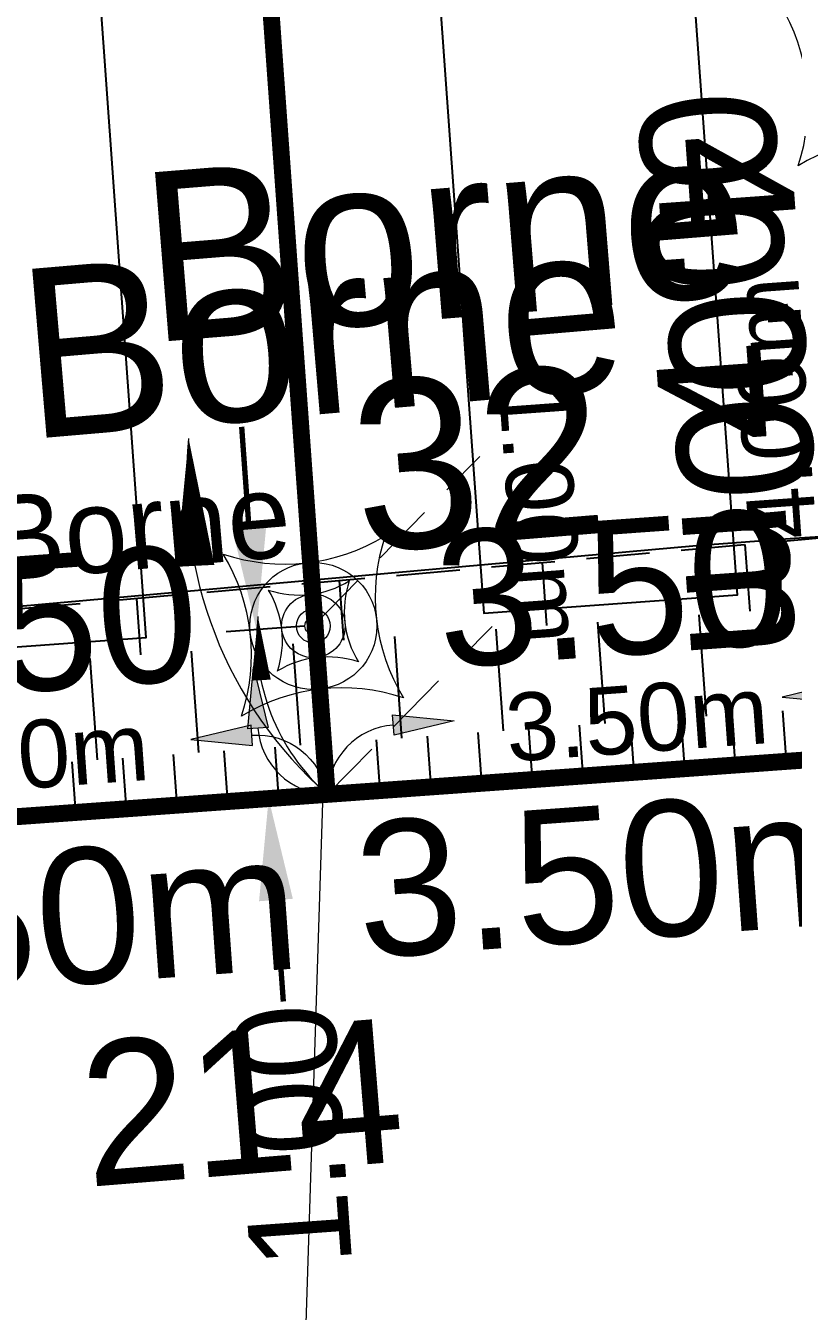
# Model space of a CAD drawing. Header units: metres. Extents: x 1851758 to 1852050, y 5187822 to 5188223.
# Drawn here: x 1851942.22 to 1851946.75, y 5187912.56 to 5187920.15 of the extents above; entities that cross this region are included whole.
import ezdxf

# ---------------------------------------------------------------- set-up
doc = ezdxf.new("R2010")
doc.units = ezdxf.units.M
doc.header["$LTSCALE"] = 2.5
doc.header["$PDMODE"] = 35
doc.header["$PDSIZE"] = 0.03
doc.linetypes.add('L8', pattern=[0.225, 0.15, -0.075])
doc.layers.get('0').update_dxf_attribs({"linetype": 'CONTINUOUS', "lineweight": 30})
doc.layers.get('Defpoints').update_dxf_attribs({"linetype": 'CONTINUOUS'})
for name, color, linetype, plot in [('N', 1, 'CONTINUOUS', False), ('PRO_PAR_CONT_DA', 40, 'CONTINUOUS', False), ('PRO_PAR_CONT_DA_D', 7, 'CONTINUOUS', False)]:
    doc.layers.add(name, color=color, linetype=linetype, plot=plot)
for name, color, linetype in [('PFM_VRD ET 2D', 7, 'CONTINUOUS'), ('PRO_PAR_N', 6, 'CONTINUOUS'), ('PRO_PAR_N_DA', 6, 'CONTINUOUS'), ('PRO_VOI', 7, 'CONTINUOUS')]:
    doc.layers.add(name, color=color, linetype=linetype)
for name, color, linetype, lineweight in [('PRO_IMP_REP', 6, 'CONTINUOUS', 15), ('PRO_IMP_REP_VENTE', 6, 'CONTINUOUS', 15), ('PRO_PAR', 1, 'CONTINUOUS', 35), ('PRO_PAR_COT', 200, 'CONTINUOUS', 20), ('PRO_PAR_COT_DA', 150, 'CONTINUOUS', 20), ('PRO_PAR_COT_VENTE', 150, 'CONTINUOUS', 20), ('PRO_PAR_DA', 1, 'CONTINUOUS', 35), ('PRO_PAR_P', 7, 'CONTINUOUS', 70), ('PRO_PAR_P_DA', 7, 'CONTINUOUS', 70), ('PRO_PAR_SURF', 157, 'CONTINUOUS', 20), ('Z', 7, 'CONTINUOUS', 9)]:
    doc.layers.add(name, color=color, linetype=linetype, lineweight=lineweight)
doc.styles.add('_ECRITURE', font='NEWSGOTN.TTF')
doc.styles.add('Ecriture', font='NEWSGOTN.TTF')
doc.styles.add('SIMPLEX', font='SIMPLEX.SHX', dxfattribs={"oblique": 27})
doc.styles.get("Standard").update_dxf_attribs({"font": 'arial.ttf'})
doc.dimstyles.new('Voirie', dxfattribs={"dimtxt": 0.6, "dimasz": 0.6, "dimexe": 0.18, "dimexo": 0.0625, "dimgap": 0, "dimtad": 0, "dimzin": 0, "dimdsep": 46, "dimtxsty": 'Ecriture', "dimcen": 0.04, "dimclrd": 256, "dimclre": 256, "dimclrt": 256, "dimaunit": 2, "dimadec": 3, "dimazin": 0, "dimtfac": 1, "dimtofl": 0, "dimtmove": 0, "dimatfit": 0, "dimfxl": 0, "dimtolj": 1, "dimtzin": 0, "dimlwd": -1, "dimarcsym": 0})

# ---------------------------------------------------------------- blocks, each defined once
blk = doc.blocks.new('fleche cote')
blk.add_hatch(color=0).paths.add_polyline_path([(-0.5235, -0.3995), (-0.5235, -0.55), (-0.9745, -0.4747)])
at = {"color": 0}
blk.add_lwpolyline([(-0.5235, -0.4747, 0.385882), (0, 0)], format="xyb", dxfattribs=at)
blk.add_lwpolyline([(-0.5235, -0.3995), (-0.5235, -0.55), (-0.9745, -0.4747)], close=True, dxfattribs=at)
blk = doc.blocks.new('fleche cote2')
blk.add_hatch(color=0).paths.add_polyline_path([(-0.5235, 0.3995), (-0.5235, 0.55), (-0.9745, 0.4747)])
at = {"color": 0}
blk.add_lwpolyline([(-0.5235, 0.3995), (-0.5235, 0.55), (-0.9745, 0.4747)], close=True, dxfattribs=at)
blk.add_lwpolyline([(-0.5235, 0.4747, -0.385882), (0, 0)], format="xyb", dxfattribs=at)
blk = doc.blocks.new('TCPOINT')
blk.add_point((0, 0))
at = {"layer": 'N'}
blk.add_attdef('MAT', (0.2, 0.2), '', height=0.34, dxfattribs=at)
at = {"layer": 'Z', "style": 'SIMPLEX'}
blk.add_attdef('ALT', (0.2, -0.54), '', height=0.34, dxfattribs=at)
blk = doc.blocks.new('*D97')
at = {"layer": 'Defpoints', "color": 0}
for p in [(1851943.929, 5187916.6077), (1851943.6551, 5187915.5854), (1851944.0006, 5187915.6103)]:
    blk.add_point(p, dxfattribs=at)
at = {"layer": 'PRO_PAR_P'}
for p, q in [((1851943.5405, 5187917.1813), (1851943.4975, 5187917.7798)), ((1851943.6981, 5187914.987), (1851943.7411, 5187914.3885))]:
    blk.add_line(p, q, dxfattribs=at)
at = {"layer": 'PRO_PAR_P', "lineweight": -2}
for p, q in [((1851943.8667, 5187916.6032), (1851943.4039, 5187916.57)), ((1851943.9383, 5187915.6058), (1851943.4756, 5187915.5725))]:
    blk.add_line(p, q, dxfattribs=at)
at = {"layer": 'PRO_PAR_P'}
for points in [[(1851943.4407, 5187917.1742), (1851943.6402, 5187917.1885), (1851943.5834, 5187916.5829)], [(1851943.5983, 5187914.9798), (1851943.7978, 5187914.9941), (1851943.6551, 5187915.5854)]]:
    blk.add_solid(points, dxfattribs=at)
at = {"layer": 'PRO_PAR_P', "insert": (1851943.7982, 5187913.5933), "char_height": 0.6, "attachment_point": 5, "rotation": 94.10893, "style": 'Ecriture'}
blk.add_mtext('\\A1;1.00', dxfattribs=at)
blk = doc.blocks.new('BORNE IMP')
at = {"layer": 'PRO_IMP_REP'}
for radius in [0.375, 0.1]:
    blk.add_circle((0, 0), radius, dxfattribs=at)
for centre, start, end in [((-0.0473, 1.5182), 246.91866, 296.65352), ((-1.5182, -0.0473), 336.91866, 26.65352), ((1.5182, 0.0473), 156.91866, 206.65352), ((0.0473, -1.5182), 66.91866, 116.65352)]:
    blk.add_arc(centre, 1.144, start, end, dxfattribs=at)
blk = doc.blocks.new('PAR REP VENTE')
at = {"layer": 'PRO_IMP_REP_VENTE'}
for radius in [0.375, 0.1]:
    blk.add_circle((0, 0), radius, dxfattribs=at)
for centre, start, end in [((-0.17, 1.509), 251.5595, 301.2943), ((1.509, 0.17), 161.5595, 211.2943), ((-1.509, -0.17), 341.5595, 31.2943), ((0.17, -1.509), 71.5595, 121.2943)]:
    blk.add_arc(centre, 1.144, start, end, dxfattribs=at)
blk = doc.blocks.new('PRO_PAR_COT_02B')
at = {"layer": 'PRO_PAR_COT_DA'}
blk.add_lwpolyline([(-2.1531, -0.6655, 0, 0.225, 0), (-1.4008, -0.6802, 0.225, 0.225, 0)], format="xyseb", dxfattribs=at)
blk.add_arc((-1.7204, 1.7503), 2.4542, 259.84549, 314.50736, dxfattribs=at)

msp = doc.modelspace()

# ---------------------------------------------------------------- linework, layer by layer
at = {"layer": 'PFM_VRD ET 2D', "flags": 128}
msp.add_lwpolyline([(1851980.4895, 5187910.7078), (1851980.066, 5187919.6991), (1851980.0482, 5187919.7244), (1851979.7492, 5187920.1411), (1851979.2115, 5187920.0005), (1851978.3258, 5187919.0189), (1851977.938, 5187918.5846), (1851977.1972, 5187918.5566), (1851968.3033, 5187918.1837), (1851965.2245, 5187918.0978), (1851953.947, 5187917.4703), (1851947.1554, 5187917.1454), (1851946.7598, 5187917.12), (1851946.1805, 5187917.0766), (1851930.367, 5187915.6599)], dxfattribs=at)
at = {"layer": 'PRO_PAR', "const_width": 0.1, "flags": 128}
for points in [[(1851911.8795, 5187917.3131), (1851911.8795, 5187917.3131), (1851940.223, 5187919.3492), (1851940.5096, 5187915.3595), (1851947.4917, 5187915.8611), (1851947.205, 5187919.8508), (1851975.4489, 5187921.8797), (1851974.2516, 5187941.9289), (1851857.1141, 5187933.514)], [(1851942.275, 5187939.6317), (1851944.0006, 5187915.6103)]]:
    msp.add_lwpolyline(points, dxfattribs=at)
at = {"layer": 'PRO_PAR_CONT_DA', "flags": 128}
msp.add_lwpolyline([(1851910.4404, 5187937.3448), (1851942.275, 5187939.6317), (1851974.2516, 5187941.9289), (1851975.4489, 5187921.8797), (1851947.205, 5187919.8508), (1851947.4917, 5187915.8611), (1851944.0006, 5187915.6103), (1851940.5096, 5187915.3595), (1851940.223, 5187919.3492), (1851911.8795, 5187917.3131)], dxfattribs=at)
for points in [[(1851947.205, 5187919.8508), (1851975.4489, 5187921.8797), (1851974.2516, 5187941.9289), (1851942.275, 5187939.6317), (1851944.0006, 5187915.6103), (1851947.4917, 5187915.8611)], [(1851911.8795, 5187917.3131), (1851940.223, 5187919.3492), (1851940.5096, 5187915.3595), (1851944.0006, 5187915.6103), (1851942.275, 5187939.6317), (1851910.4404, 5187937.3448)]]:
    msp.add_lwpolyline(points, close=True, dxfattribs=at)
at = {"layer": 'PRO_PAR_CONT_DA_D', "flags": 128}
for points in [[(1851946.136, 5187920.7765), (1851974.3918, 5187922.8064), (1851973.3137, 5187940.8589), (1851943.3441, 5187938.706), (1851944.9264, 5187916.6793), (1851946.4226, 5187916.7868)], [(1851912.8052, 5187918.3821), (1851941.1488, 5187920.4183), (1851941.4354, 5187916.4286), (1851942.9316, 5187916.536), (1851941.3492, 5187938.5627), (1851911.5095, 5187936.4191)]]:
    msp.add_lwpolyline(points, close=True, dxfattribs=at)
at = {"layer": 'PRO_PAR_COT_DA', "flags": 128}
msp.add_lwpolyline([(1851943.9821, 5187915.8684), (1851943.8576, 5187911.9345), (1851946.8676, 5187912.1788)], dxfattribs=at)
at = {"layer": 'PRO_PAR_COT_VENTE', "linetype": 'L8', "flags": 128}
for points in [[(1851943.919, 5187916.604), (1851944.9017, 5187917.6049)], [(1851944.0006, 5187915.6103), (1851944.9738, 5187916.6015)]]:
    msp.add_lwpolyline(points, dxfattribs=at)
at = {"layer": 'PRO_PAR_COT_VENTE'}
msp.add_lwpolyline([(1851943.5916, 5187916.6602, 0, 0.1125, 0), (1851943.6112, 5187916.2845, 0.1125, 0.1125, 0)], format="xyseb", dxfattribs=at)
msp.add_arc((1851944.8119, 5187916.531), 1.2271, 173.95443, 228.61629, dxfattribs=at)
at = {"layer": 'PRO_PAR_DA', "flags": 128}
for points in [[(1851911.8795, 5187917.3131), (1851911.8795, 5187917.3131), (1851940.223, 5187919.3492), (1851940.5096, 5187915.3595), (1851947.4917, 5187915.8611), (1851947.205, 5187919.8508), (1851975.4489, 5187921.8797), (1851974.2516, 5187941.9289), (1851857.1141, 5187933.514)], [(1851942.275, 5187939.6317), (1851944.0006, 5187915.6103)]]:
    msp.add_lwpolyline(points, dxfattribs=at)
at = {"layer": 'PRO_PAR_SURF', "flags": 128}
for points in [[(1851974.2516, 5187941.9289), (1851942.275, 5187939.6317), (1851944.0006, 5187915.6103), (1851947.4917, 5187915.8611), (1851947.205, 5187919.8508), (1851975.4489, 5187921.8797)], [(1851942.275, 5187939.6317), (1851910.4404, 5187937.3448), (1851911.8795, 5187917.3131), (1851940.223, 5187919.3492), (1851940.5096, 5187915.3595), (1851944.0006, 5187915.6103)], [(1851979.4592, 5187919.5236), (1851978.1813, 5187918.0657), (1851896.9596, 5187912.2309), (1851896.7804, 5187914.7245), (1851884.8113, 5187913.8647), (1851885.6711, 5187901.8955), (1851897.6403, 5187902.7554), (1851899.2249, 5187880.6971), (1851981.4866, 5187886.528)]]:
    msp.add_lwpolyline(points, close=True, dxfattribs=at)
at = {"layer": 'PRO_VOI', "color": 32}
for p, q in [((1851946.4973, 5187916.6919, 206.8865), (1851946.469, 5187917.0847, 297.3981)), ((1851945.2984, 5187916.6058, 210.1154), (1851945.2716, 5187916.9787, 297.3981)), ((1851944.0996, 5187916.5197, 213.4467), (1851944.0742, 5187916.8728, 297.3981)), ((1851942.9007, 5187916.4336, 216.8853), (1851942.8768, 5187916.7668, 297.3981)), ((1851945.6411, 5187916.0289, 69.7654), (1851945.5981, 5187916.6273, 209.2956)), ((1851946.2405, 5187916.0719, 69.2273), (1851946.1975, 5187916.6704, 207.6813)), ((1851945.0417, 5187915.9858, 70.312), (1851944.9987, 5187916.5843, 210.9352)), ((1851943.8429, 5187915.8997, 71.4311), (1851943.7999, 5187916.4982, 214.2927)), ((1851944.4423, 5187915.9428, 70.8671), (1851944.3993, 5187916.5412, 212.6007)), ((1851942.644, 5187915.8136, 72.5865), (1851942.601, 5187916.412, 217.7587)), ((1851943.2434, 5187915.8566, 72.0042), (1851943.2004, 5187916.4551, 216.0118)), ((1851946.7116, 5187915.805), (1851946.6901, 5187916.1042, 68.8289)), ((1851945.8125, 5187915.7404), (1851945.791, 5187916.0397, 69.6299)), ((1851946.1122, 5187915.762), (1851946.0907, 5187916.0612, 69.3608)), ((1851946.4119, 5187915.7835), (1851946.3904, 5187916.0827, 69.0938)), ((1851944.6136, 5187915.6543), (1851944.5921, 5187915.9535, 70.7272)), ((1851944.9133, 5187915.6758), (1851944.8918, 5187915.9751, 70.4497)), ((1851945.213, 5187915.6974), (1851945.1916, 5187915.9966, 70.1743)), ((1851945.5128, 5187915.7189), (1851945.4913, 5187916.0181, 69.901)), ((1851943.7145, 5187915.5897), (1851943.693, 5187915.8889, 71.5733)), ((1851944.0142, 5187915.6112), (1851943.9927, 5187915.9105, 71.289)), ((1851944.3139, 5187915.6328), (1851944.2924, 5187915.932, 71.007)), ((1851942.5156, 5187915.5036), (1851942.4942, 5187915.8028, 72.7333)), ((1851942.8154, 5187915.5251), (1851942.7939, 5187915.8243, 72.4398)), ((1851943.1151, 5187915.5466), (1851943.0936, 5187915.8459, 72.1486)), ((1851943.4148, 5187915.5682), (1851943.3933, 5187915.8674, 71.8598))]:
    msp.add_line(p, q, dxfattribs=at)
at = {"layer": 'PRO_VOI', "color": 34, "linetype": 'L8', "elevation": 297.3981, "flags": 128}
msp.add_lwpolyline([(1851885.2529, 5187907.7177), (1851884.5402, 5187913.8452, -0.395782), (1851884.7886, 5187914.1803), (1851896.718, 5187915.593, -0.445633), (1851897.6371, 5187914.7861), (1851897.6776, 5187913.0713), (1851915.0303, 5187914.4942), (1851930.367, 5187915.6599), (1851947.1554, 5187917.1454), (1851965.2245, 5187918.0978), (1851977.1972, 5187918.5566), (1851979.5536, 5187920.2457)], format="xyb", dxfattribs=at)

# ---------------------------------------------------------------- block references
at = {"layer": 'PRO_IMP_REP', "rotation": 4.640794973642308}
for p in [(1851947.205, 5187919.8508), (1851943.919, 5187916.604)]:
    msp.add_blockref('BORNE IMP', p, dxfattribs=at)
at = {"layer": 'PRO_IMP_REP_VENTE', "xscale": 0.5, "yscale": 0.5, "zscale": 0.5}
msp.add_blockref('PAR REP VENTE', (1851943.919, 5187916.604), dxfattribs=at)
at = {"layer": 'PRO_PAR_COT', "xscale": 0.8, "yscale": 0.8, "zscale": 0.8}
for name, p, rotation in [('fleche cote', (1851944.0006, 5187915.6103), 274.1089314840737), ('fleche cote2', (1851947.4917, 5187915.8611), 4.1089315122225), ('fleche cote', (1851944.0006, 5187915.6103), 184.1089315122225), ('fleche cote2', (1851944.0006, 5187915.6103), 4.1089315122225)]:
    msp.add_blockref(name, p, dxfattribs=dict(at, rotation=rotation))
at = {"layer": 'PRO_PAR_COT_DA', "rotation": 274.1089314840419}
msp.add_blockref('PRO_PAR_COT_02B', (1851944.0006, 5187915.6103), dxfattribs=at)
at = {"layer": 'PRO_PAR_P'}
ref = msp.add_blockref('TCPOINT', (1851943.929, 5187916.6077), dxfattribs=dict(at, rotation=89.95836008128018))
ref.add_attrib('MAT', '32', (1851944.1912, 5187917.0366), dxfattribs={"layer": 'PRO_PAR_N', "lineweight": -2, "height": 1, "rotation": 4.64079, "style": 'Ecriture'})
at = {"layer": 'PRO_PAR_P_DA'}
ref = msp.add_blockref('TCPOINT', (1851947.205, 5187919.8508), dxfattribs=dict(at, xscale=2.5, yscale=2.5, zscale=2.5))
ref.add_attrib('MAT', '216', (1851944.9839, 5187920.351), dxfattribs={"layer": 'PRO_PAR_N_DA', "height": 0.85, "rotation": 4.64079, "style": '_ECRITURE'})
ref = msp.add_blockref('TCPOINT', (1851944.0006, 5187915.6103), dxfattribs=dict(at, xscale=2.5, yscale=2.5, zscale=2.5))
ref.add_attrib('MAT', '214', (1851942.5854, 5187913.2939), dxfattribs={"layer": 'PRO_PAR_N_DA', "height": 0.85, "rotation": 4.64079, "style": '_ECRITURE'})

# ---------------------------------------------------------------- texts
at = {"layer": 'PRO_IMP_REP', "style": '_ECRITURE'}
msp.add_text('Borne ', height=1, rotation=4.88873, dxfattribs=at).set_placement((1851942.2348, 5187917.7058))
at = {"layer": 'PRO_IMP_REP_VENTE', "style": '_ECRITURE'}
msp.add_text('Borne ', height=0.5, rotation=4.88873, dxfattribs=at).set_placement((1851942.0236, 5187916.8649))
at = {"layer": 'PRO_PAR_COT', "char_height": 0.8, "attachment_point": 5, "style": 'Ecriture'}
for s, insert, rotation in [('\\A1;4.00', (1851946.309, 5187918.7228), 94.10893), ('\\A1;3.50', (1851945.6858, 5187916.8239), 4.10893), ('\\A1;3.50', (1851942.1958, 5187916.6098), 4.10893)]:
    msp.add_mtext(s, dxfattribs=dict(at, insert=insert, rotation=rotation))
at = {"layer": 'PRO_PAR_COT_DA', "char_height": 0.8, "attachment_point": 5}
for s, insert, rotation in [('\\A1;4.00m', (1851946.4373, 5187917.9639), 274.10893), ('\\A1;3.50m', (1851945.7211, 5187915.1472), 4.10893), ('\\A1;3.50m', (1851942.2792, 5187914.8678), 4.10893)]:
    msp.add_mtext(s, dxfattribs=dict(at, insert=insert, rotation=rotation))
at = {"layer": 'PRO_PAR_COT_VENTE', "char_height": 0.4, "attachment_point": 5}
for s, insert, rotation in [('\\A1;4.00m', (1851946.6392, 5187917.888), 94.10893), ('\\A1;1.00m', (1851945.2638, 5187917.2757), 274.10893), ('\\A1;3.50m', (1851945.8292, 5187916.0546), 4.10893), ('\\A1;3.50m', (1851942.1722, 5187915.8379), 4.10893)]:
    msp.add_mtext(s, dxfattribs=dict(at, insert=insert, rotation=rotation))
at = {"layer": 'PRO_PAR_N', "style": '_ECRITURE'}
msp.add_text('Borne', height=1, rotation=4.64079, dxfattribs=at).set_placement((1851942.9556, 5187918.2761))

# ---------------------------------------------------------------- dimensions: what is measured, and where the dimension line sits
at = {"layer": 'PRO_PAR_P'}
dim = msp.add_aligned_dim(p1=(1851943.929, 5187916.6077), p2=(1851944.0006, 5187915.6103), distance=-0.3464, dimstyle='Voirie', dxfattribs=at)
dim.commit()
dim.dimension.update_dxf_attribs({"geometry": '*D97', "text_midpoint": (1851943.7982, 5187913.5933)})

doc.saveas('drawing.dxf')
